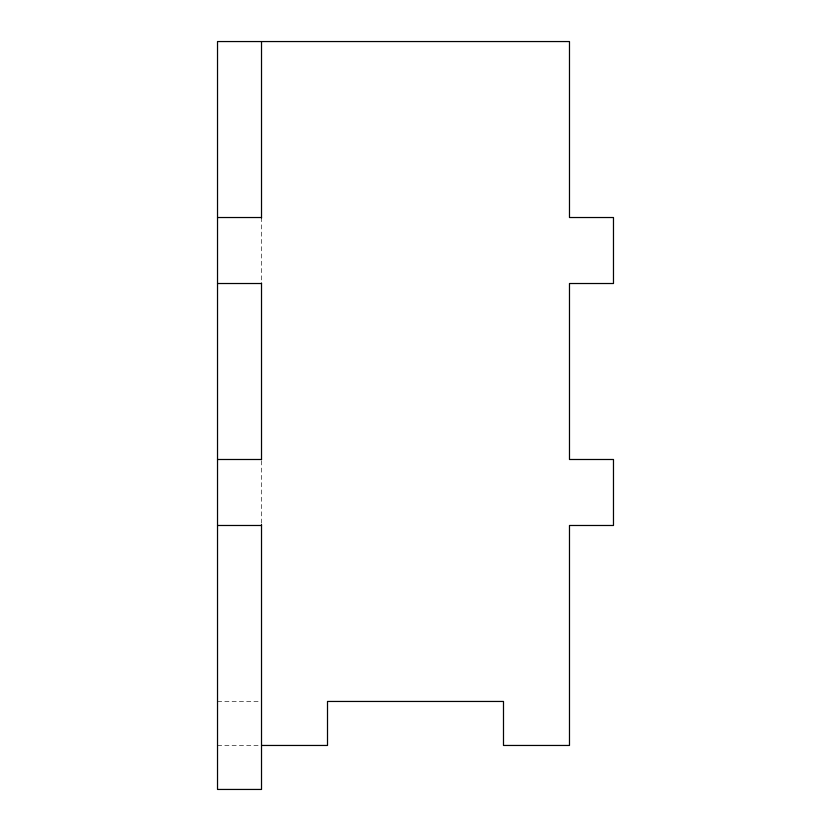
<?xml version="1.0" encoding="UTF-8"?>
<svg xmlns="http://www.w3.org/2000/svg" width="831" height="831" viewBox="0 0 831 831"><rect width="100%" height="100%" fill="white"/><g stroke="black" fill="none" stroke-linecap="round" stroke-linejoin="round"><path stroke-width="0.62" stroke-dasharray="4.16 3.12" d="M217.525 701.457L260.228 701.457M217.525 745.459L260.228 745.459M261.516 217.525L261.516 283.516M261.516 460.79L261.516 525.483"/><path stroke-width="1.25" d="M217.525 217.525L261.516 217.525M217.525 283.516L261.516 283.516M217.525 459.491L261.516 459.491M217.525 525.483L261.516 525.483M261.516 745.459L327.507 745.459L327.507 701.457L503.493 701.457L503.493 745.459L569.484 745.459L569.484 525.483L613.475 525.483L613.475 459.491L569.484 459.491L569.484 283.516L613.475 283.516L613.475 217.525L569.484 217.525L569.484 41.55L217.525 41.55L217.525 789.45L261.516 789.45L261.516 524.569M261.516 41.55L261.516 218.138M261.516 283.059L261.516 459.647"/></g></svg>
